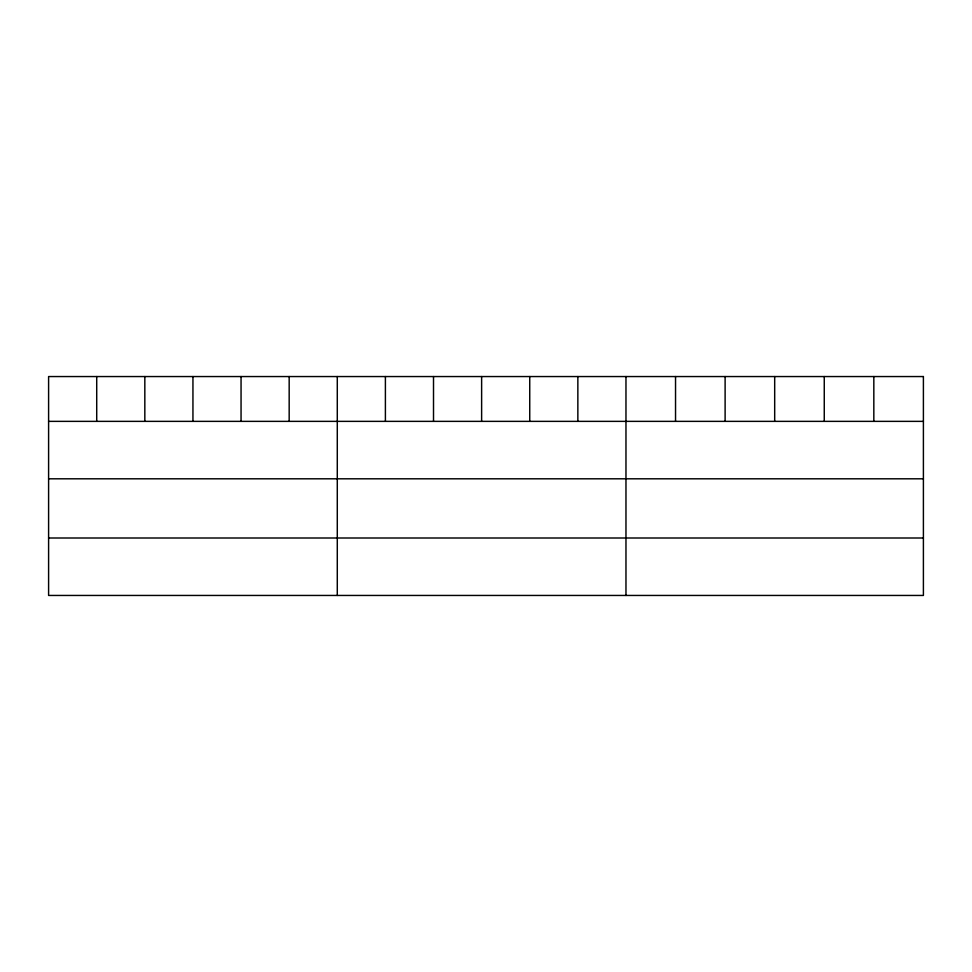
<?xml version="1.0" encoding="UTF-8"?>
<svg xmlns="http://www.w3.org/2000/svg" width="972" height="972" viewBox="0 0 972 972"><rect width="100%" height="100%" fill="white"/><g stroke="black" fill="none" stroke-linecap="round" stroke-linejoin="round"><path stroke-width="1.46" d="M48.6 421.362L923.4 421.362M48.6 478.807L923.4 478.807M48.6 538.002L923.4 538.002M873.828 376.553L873.828 421.362M824.256 376.553L824.256 421.362M774.684 376.553L774.684 421.362M725.112 376.553L725.112 421.362M675.54 376.553L675.54 421.362M625.968 376.553L625.968 595.447M577.854 376.553L577.854 421.362M529.74 376.553L529.74 421.362M481.626 376.553L481.626 421.362M433.512 376.553L433.512 421.362M385.398 376.553L385.398 421.362M337.284 376.553L337.284 595.447M289.17 376.553L289.17 421.362M241.056 376.553L241.056 421.362M192.942 376.553L192.942 421.362M144.828 376.553L144.828 421.362M96.714 376.553L96.714 421.362M923.4 376.553L48.6 376.553L48.6 595.447L923.4 595.447L923.4 376.553"/></g></svg>
